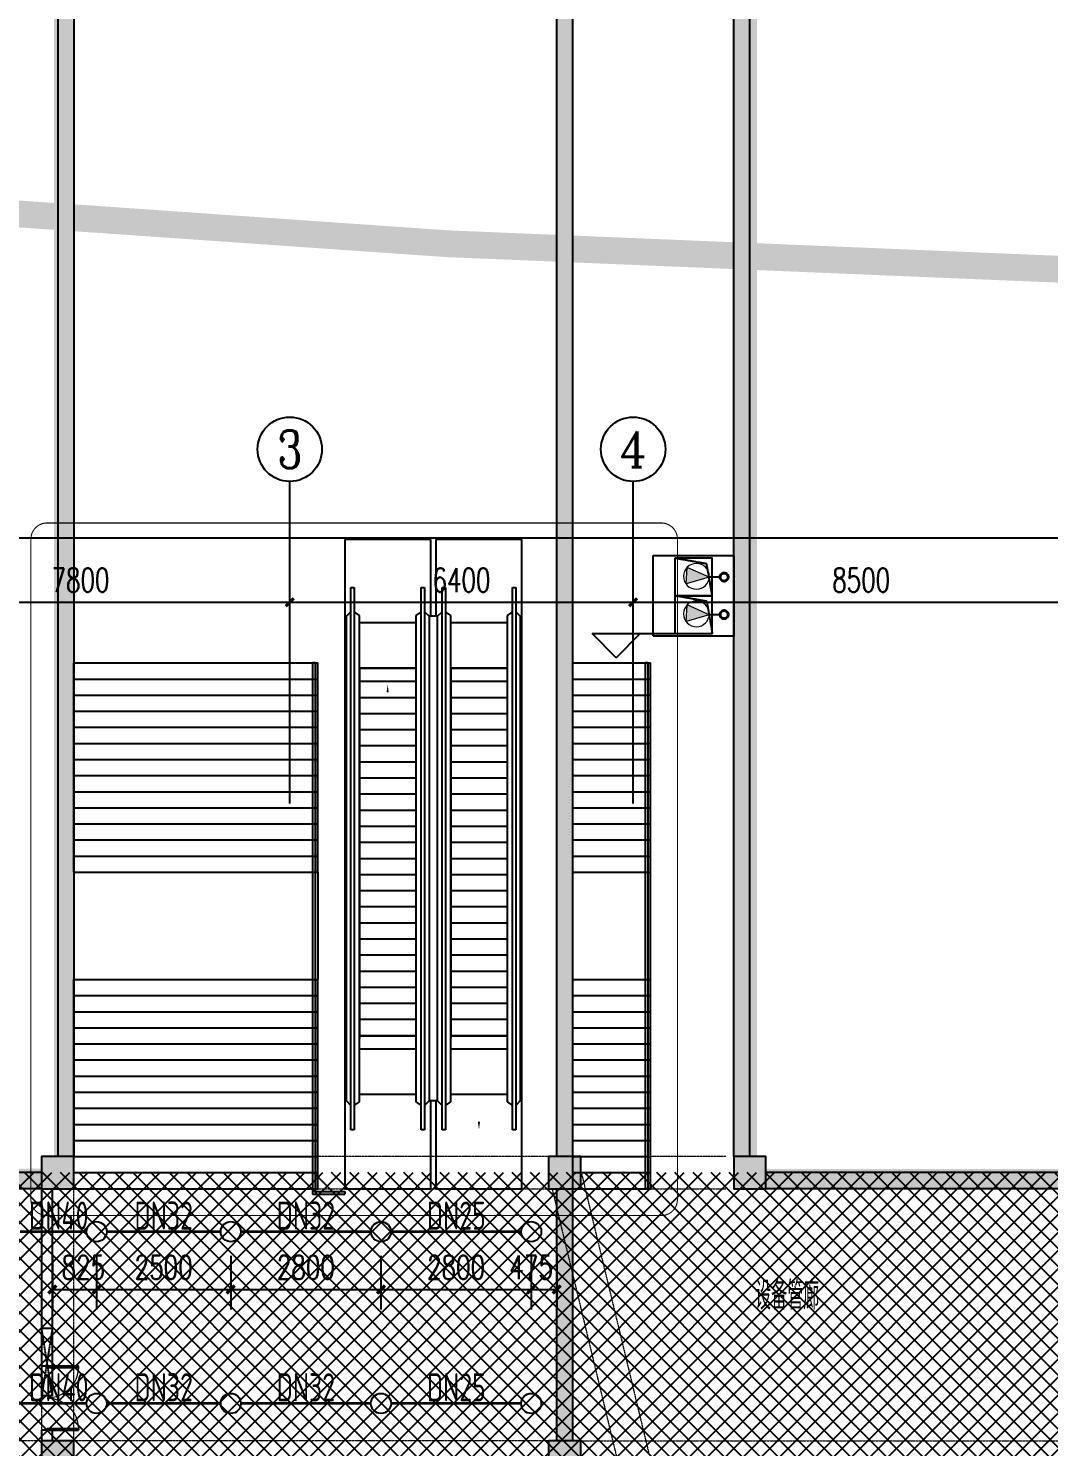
# Model space of a CAD drawing. Extents: x 6824721 to 16538177, y 2478193 to 6665639.
# Drawn here: x 8711492 to 8730508, y 2944346 to 2970777 of the extents above; entities that cross this region are included whole.
import ezdxf
from ezdxf.enums import TextEntityAlignment as Align

# ---------------------------------------------------------------- set-up
doc = ezdxf.new("R2010")
doc.units = 0
doc.header["$LTSCALE"] = 10
doc.linetypes.add('DASH', pattern=[0.35, 0.25, -0.1])
doc.linetypes.add('排水', pattern=[1.1, 1, -0.1])
for name, color, linetype, lineweight in [('$0$A-PUB_HATCH', 8, 'Continuous', 0), ('GPS-污水', 2, '排水', 40), ('钢梁', 141, 'Continuous', 18)]:
    doc.layers.add(name, color=color, linetype=linetype, lineweight=lineweight)
for name, color, linetype in [('0-wo', 8, 'Continuous'), ('A-EVTR', 3, 'Continuous'), ('AXIS', 3, 'Continuous'), ('AXIS_TEXT', 7, 'Continuous'), ('DIM_SYMB', 3, 'Continuous'), ('PUB_HATCH', 8, 'Continuous'), ('S-梁-虚线', 4, 'DASH'), ('W-EQUIP_喷头', 7, 'Continuous'), ('W-PIPE-喷淋中', 6, 'Continuous'), ('W-TEXT_喷淋', 7, 'Continuous'), ('W-TWT_DIM', 3, 'Continuous'), ('WALL', 9, 'Continuous'), ('画水辅助', 6, 'Continuous'), ('集水坑', 4, 'Continuous')]:
    doc.layers.add(name, color=color, linetype=linetype)
doc.styles.add('8B2_02', font='tssdeng.shx', dxfattribs={"width": 0.7, "bigfont": 'TSSDCHN.shx'})
doc.styles.add('_TCH_AXIS', font='COMPLEX', dxfattribs={"bigfont": 'GBCBIG'})
doc.styles.add('_TCH_DIM', font='SIMPLEX', dxfattribs={"bigfont": 'GBCBIG'})
doc.styles.add('_TCH_DIM_T3', font='SIMPLEX', dxfattribs={"width": 0.7058823529411765, "bigfont": 'GBCBIG'})
doc.styles.add('COMPLEX', font='COMPLEX')
doc.styles.get("Standard").update_dxf_attribs({"font": 'TSSDENG.shx', "width": 0.7, "bigfont": 'TSSDCHN.shx'})
doc.styles.add('STANDARD_T3', font='TSSDENG.shx', dxfattribs={"width": 0.5599999999999999, "bigfont": 'TSSDCHN.shx'})
doc.dimstyles.new('_TCH_ARCH&&150', dxfattribs={"dimtxt": 525, "dimasz": 150, "dimexe": 375, "dimexo": 450, "dimgap": 150, "dimtad": 1, "dimdec": 0, "dimzin": 0, "dimdsep": 46, "dimtxsty": 'STANDARD_T3', "dimblk": 'ARCHTICK', "dimcen": 0.09, "dimclrt": 7, "dimazin": 2, "dimtfac": 1, "dimtdec": 0, "dimtix": 1, "dimtmove": 2, "dimatfit": 3, "dimfxl": 0, "dimtolj": 1, "dimtzin": 0, "dimarcsym": 0})
doc.dimstyles.new('_TWT_ARCH&&150', dxfattribs={"dimtxt": 446.25, "dimasz": 150, "dimexe": 375, "dimexo": 450, "dimgap": 189.375, "dimtad": 1, "dimdec": 0, "dimzin": 0, "dimdsep": 46, "dimtxsty": '_TCH_DIM_T3', "dimblk": 'ARCHTICK', "dimcen": 0.09, "dimclrt": 7, "dimazin": 2, "dimtfac": 1, "dimtdec": 0, "dimtix": 1, "dimtmove": 2, "dimatfit": 3, "dimfxl": 0, "dimtolj": 1, "dimtzin": 0, "dimarcsym": 0})

# ---------------------------------------------------------------- blocks, each defined once
blk = doc.blocks.new('A$C405108C4')
at = {"color": 252, "linetype": 'DASH'}
for points in [[(3375.257134057974, 2395.773672804411), (3175.257134057741, 1145.773672804411)], [(3375.257134057974, 1145.773672804411), (3175.257134057741, 2395.773672804411)]]:
    blk.add_lwpolyline(points, dxfattribs=at)
at = {"layer": '画水辅助', "color": 4}
blk.add_lwpolyline([(3375.257134057974, 2395.773672804411), (3175.257134057741, 2395.773672804411), (3175.257134057741, 1145.773672804411), (3375.257134057974, 1145.773672804411)], close=True, dxfattribs=at)
blk = doc.blocks.new('A$C68640EE5')
at = {"layer": 'A-EVTR'}
for p, q in [((-12101.40831103698, 3298), (-12101.40831103698, 1698)), ((0, 3298), (-12101.40831103698, 3298)), ((-11204.24445062565, 3123), (-11204.24445062565, 3183)), ((-11204.24445062565, 3183), (-1099.999998144805, 3183)), ((-10754.24445062565, 3183), (-10668.24445062565, 3269)), ((-10668.24445062565, 3269), (-1635.999998144805, 3269)), ((-1635.999998144805, 3269), (-1549.999998144805, 3183)), ((-1099.999998144805, 3183), (-1099.999998144805, 3123)), ((0, 1698), (0, 3298)), ((-1099.999998144805, 3123), (-11204.24445062565, 3123)), ((-10754.24445062565, 3123), (-10681.49445062565, 3024)), ((-10681.49445062565, 3024), (-1622.749998144805, 3024)), ((-10548.74445062565, 3024), (-10548.74445062565, 1972)), ((-9701.408311032612, 3024), (-2801.408311032614, 3024)), ((-9701.408311032612, 3024), (-9701.408311032612, 1972)), ((-9701.408311032612, 1972), (-9701.408311032612, 3024)), ((-9451.408311032612, 3024), (-9451.408311032612, 1972)), ((-9151.408311032612, 3024), (-9151.408311032612, 1972)), ((-8851.408311032612, 3024), (-8851.408311032612, 1972)), ((-8551.408311032612, 3024), (-8551.408311032612, 1972)), ((-8251.408311032612, 3024), (-8251.408311032612, 1972)), ((-7951.40831103261, 3024), (-7951.40831103261, 1972)), ((-7651.40831103261, 3024), (-7651.40831103261, 1972)), ((-7351.40831103261, 3024), (-7351.40831103261, 1972)), ((-7051.40831103261, 3024), (-7051.40831103261, 1972)), ((-6751.40831103261, 3024), (-6751.40831103261, 1972)), ((-6451.408311032614, 3024), (-6451.408311032614, 1972)), ((-6151.408311032614, 3024), (-6151.408311032614, 1972)), ((-5851.408311032614, 3024), (-5851.408311032614, 1972)), ((-5551.408311032614, 3024), (-5551.408311032614, 1972)), ((-5251.408311032614, 3024), (-5251.408311032614, 1972)), ((-4951.408311032614, 3024), (-4951.408311032614, 1972)), ((-4651.408311032614, 3024), (-4651.408311032614, 1972)), ((-4351.408311032614, 3024), (-4351.408311032614, 1972)), ((-4051.408311032614, 3024), (-4051.408311032614, 1972)), ((-3751.408311032614, 3024), (-3751.408311032614, 1972)), ((-3451.408311032614, 3024), (-3451.408311032614, 1972)), ((-3151.408311032614, 3024), (-3151.408311032614, 1972)), ((-2851.408311032614, 3024), (-2851.408311032614, 1972)), ((-2851.408311032614, 1972), (-2851.408311032614, 3024)), ((-1755.499998144805, 3024), (-1755.499998144805, 1972)), ((-1622.749998144805, 3024), (-1549.999998144805, 3123)), ((-11204.24445062565, 1813), (-11204.24445062565, 1873)), ((-11204.24445062565, 1873), (-1099.999998144805, 1873)), ((-10681.49445062565, 1972), (-10754.24445062565, 1873)), ((-1622.749998144805, 1972), (-10681.49445062565, 1972)), ((-9701.408311032612, 1972), (-2801.408311032614, 1972)), ((-1549.999998144805, 1873), (-1622.749998144805, 1972)), ((-1099.999998144805, 1873), (-1099.999998144805, 1813)), ((-12101.40831103698, 1698), (-10668.24445062565, 1698)), ((-12101.40831103698, 1598), (-12101.40831103698, -2)), ((-12101.40831103698, 1598), (-10668.24445062565, 1598)), ((-1099.999998144805, 1813), (-11204.24445062565, 1813)), ((-10668.24445062565, 1727), (-10754.24445062565, 1813)), ((-1635.999998144805, 1727), (-10668.24445062565, 1727)), ((-10668.24445062565, 1727), (-10668.24445062565, 1569)), ((-1549.999998144805, 1813), (-1635.999998144805, 1727)), ((-1635.999998144805, 1727), (-1635.999998144805, 1569)), ((-1635.999998144805, 1698), (0, 1698)), ((-1635.999998144805, 1598), (0, 1598)), ((0, -2), (0, 1598)), ((-11204.24445062565, 1423), (-11204.24445062565, 1483)), ((-11204.24445062565, 1483), (-1099.999998144805, 1483)), ((-1099.999998144805, 1423), (-11204.24445062565, 1423)), ((-10754.24445062565, 1483), (-10668.24445062565, 1569)), ((-10754.24445062565, 1423), (-10681.49445062565, 1324)), ((-10681.49445062565, 1324), (-1622.749998144805, 1324)), ((-10668.24445062565, 1569), (-1635.999998144805, 1569)), ((-10548.74445062565, 1324), (-10548.74445062565, 272)), ((-9701.408311032612, 1324), (-2801.408311032614, 1324)), ((-9701.408311032612, 1324), (-9701.408311032612, 272)), ((-9701.408311032612, 272), (-9701.408311032612, 1324)), ((-9451.408311032612, 1324), (-9451.408311032612, 272)), ((-9151.408311032612, 1324), (-9151.408311032612, 272)), ((-8851.408311032612, 1324), (-8851.408311032612, 272)), ((-8551.408311032612, 1324), (-8551.408311032612, 272)), ((-8251.408311032612, 1324), (-8251.408311032612, 272)), ((-7951.40831103261, 1324), (-7951.40831103261, 272)), ((-7651.40831103261, 1324), (-7651.40831103261, 272)), ((-7351.40831103261, 1324), (-7351.40831103261, 272)), ((-7051.40831103261, 1324), (-7051.40831103261, 272)), ((-6751.40831103261, 1324), (-6751.40831103261, 272)), ((-6451.408311032614, 1324), (-6451.408311032614, 272)), ((-6151.408311032614, 1324), (-6151.408311032614, 272)), ((-5851.408311032614, 1324), (-5851.408311032614, 272)), ((-5551.408311032614, 1324), (-5551.408311032614, 272)), ((-5251.408311032614, 1324), (-5251.408311032614, 272)), ((-4951.408311032614, 1324), (-4951.408311032614, 272)), ((-4651.408311032614, 1324), (-4651.408311032614, 272)), ((-4351.408311032614, 1324), (-4351.408311032614, 272)), ((-4051.408311032614, 1324), (-4051.408311032614, 272)), ((-3751.408311032614, 1324), (-3751.408311032614, 272)), ((-3451.408311032614, 1324), (-3451.408311032614, 272)), ((-3151.408311032614, 1324), (-3151.408311032614, 272)), ((-2851.408311032614, 1324), (-2851.408311032614, 272)), ((-2851.408311032614, 272), (-2851.408311032614, 1324)), ((-1755.499998144805, 1324), (-1755.499998144805, 272)), ((-1635.999998144805, 1569), (-1549.999998144805, 1483)), ((-1622.749998144805, 1324), (-1549.999998144805, 1423)), ((-1099.999998144805, 1483), (-1099.999998144805, 1423)), ((-10681.49445062565, 272), (-10754.24445062565, 173)), ((-1622.749998144805, 272), (-10681.49445062565, 272)), ((-9701.408311032612, 272), (-2801.408311032614, 272)), ((-1549.999998144805, 173), (-1622.749998144805, 272)), ((-11204.24445062565, 113), (-11204.24445062565, 173)), ((-11204.24445062565, 173), (-1099.999998144805, 173)), ((-1099.999998144805, 113), (-11204.24445062565, 113)), ((-10668.24445062565, 27), (-10754.24445062565, 113)), ((-1635.999998144805, 27), (-10668.24445062565, 27)), ((-1549.999998144805, 113), (-1635.999998144805, 27)), ((-1099.999998144805, 173), (-1099.999998144805, 113)), ((-12101.40831103698, -2), (0, -2))]:
    blk.add_line(p, q, dxfattribs=at)
for points in [[(-2600, 3024), (-2600, 1972)], [(-2600, 1324), (-2600, 272)]]:
    blk.add_lwpolyline(points, dxfattribs=at)
at = {"layer": 'DIM_SYMB'}
for points in [[(-9401.408311032612, 2499, 0, 0, 0), (-1099.999998144805, 2499, 0, 40.00000000000001, 0), (-1249.999998144805, 2499, 0, 0, 0)], [(-1099.999998144805, 797, 0, 0, 0), (-9401.408311032612, 797, 0, 40.00000000000001, 0), (-9251.408311032612, 797, 0, 0, 0)]]:
    blk.add_lwpolyline(points, format="xyseb", dxfattribs=at)
at = {"layer": 'DIM_SYMB', "color": 7, "style": '_TCH_DIM', "width": 0.8}
for s, p in [('下', (-1047.499998144805, 709.5)), ('上', (0, 0))]:
    blk.add_text(s, height=0.18, dxfattribs=at).set_placement(p)
blk = doc.blocks.new('_FZH')
blk.add_lwpolyline([(-0.5, -0.5), (0.5, -0.5), (0.5, 0.5), (-0.5, 0.5)], close=True)
at = {"layer": 'PUB_HATCH'}
blk.add_solid([(-0.5, -0.5), (0.5, -0.5), (-0.5, 0.5), (0.5, 0.5)], dxfattribs=at)
blk = doc.blocks.new('$DorLib2D$00000002')
for p, q in [((-0.5, -5.684341886080802e-17), (-0.5000000000000007, 0.4875)), ((-0.4750000000000007, 0.4875), (-0.5000000000000007, 0.4875)), ((-0.475, -2.842170943040401e-17), (-0.4750000000000007, 0.4875)), ((0.475, -2.842170943040401e-17), (0.4750000000000007, 0.4875)), ((0.4750000000000007, 0.4875), (0.5000000000000007, 0.4875)), ((0.5, -5.684341886080802e-17), (0.5000000000000007, 0.4875)), ((-0.5, -5.684341886080802e-17), (-0.475, -2.842170943040401e-17)), ((0.5, -5.684341886080802e-17), (0.475, -2.842170943040401e-17))]:
    blk.add_line(p, q)
at = {"lineweight": 13}
for centre, start, end in [((-0.4875, -4.263256414560601e-17), 0, 88.53071641864632), ((0.4875, -4.263256414560601e-17), 91.4692835813537, 180)]:
    blk.add_arc(centre, 0.4875, start, end, dxfattribs=at)
blk = doc.blocks.new('_AXISO')
blk.add_circle((0, 0), 0.5)
at = {"layer": 'AXIS_TEXT', "style": 'COMPLEX', "width": 1.041666666666667}
blk.add_attdef('A', text='', height=0.56, dxfattribs=at).set_placement((-0.25, -0.28), (0.25, -0.28), align=Align.FIT)
blk = doc.blocks.new('_ArchTick')
at = {"color": 0, "linetype": 'ByBlock', "const_width": 0.4}
blk.add_lwpolyline([(-0.5, -0.5), (0.5, 0.5)], dxfattribs=at)
blk = doc.blocks.new('*D308')
at = {"layer": 'AXIS', "color": 0, "lineweight": -2, "transparency": 16777216}
for p, q in [((-89908.61348122713, 856555.7554065034), (-89908.61348122713, 860230.7554065034)), ((-82108.61348122708, 856555.7554065034), (-82108.61348122708, 860230.7554065034)), ((-89908.61348122713, 859855.7554065034), (-82108.61348122708, 859855.7554065034))]:
    blk.add_line(p, q, dxfattribs=at)
at = {"layer": 'Defpoints', "color": 0, "transparency": 16777216}
for p in [(-82108.61348122708, 859855.7554065034), (-89908.61348122713, 856105.7554065034), (-82108.61348122708, 856105.7554065034)]:
    blk.add_point(p, dxfattribs=at)
at = {"layer": 'AXIS', "color": 0, "lineweight": -2, "transparency": 16777216, "xscale": 150, "yscale": 150, "zscale": 150, "rotation": 180}
blk.add_blockref('_ArchTick', (-89908.61348122713, 859855.7554065034), dxfattribs=at)
at = {"layer": 'AXIS', "color": 0, "lineweight": -2, "transparency": 16777216, "xscale": 150, "yscale": 150, "zscale": 150}
blk.add_blockref('_ArchTick', (-82108.61348122708, 859855.7554065034), dxfattribs=at)
at = {"layer": 'AXIS', "color": 7, "transparency": 16777216, "insert": (-86008.6134812271, 860268.2554065034), "char_height": 446.25, "attachment_point": 5, "style": '_TCH_DIM_T3'}
blk.add_mtext('\\A1;7800', dxfattribs=at)
blk = doc.blocks.new('*D309')
at = {"layer": 'AXIS', "color": 0, "lineweight": -2, "transparency": 16777216}
for p, q in [((-82108.61348122708, 856555.7554065034), (-82108.61348122708, 860230.7554065034)), ((-75708.61348122708, 856555.7554065034), (-75708.61348122708, 860230.7554065034)), ((-82108.61348122708, 859855.7554065034), (-75708.61348122708, 859855.7554065034))]:
    blk.add_line(p, q, dxfattribs=at)
at = {"layer": 'Defpoints', "color": 0, "transparency": 16777216}
for p in [(-75708.61348122708, 859855.7554065034), (-82108.61348122708, 856105.7554065034), (-75708.61348122708, 856105.7554065034)]:
    blk.add_point(p, dxfattribs=at)
at = {"layer": 'AXIS', "color": 0, "lineweight": -2, "transparency": 16777216, "xscale": 150, "yscale": 150, "zscale": 150, "rotation": 180}
blk.add_blockref('_ArchTick', (-82108.61348122708, 859855.7554065034), dxfattribs=at)
at = {"layer": 'AXIS', "color": 0, "lineweight": -2, "transparency": 16777216, "xscale": 150, "yscale": 150, "zscale": 150}
blk.add_blockref('_ArchTick', (-75708.61348122708, 859855.7554065034), dxfattribs=at)
at = {"layer": 'AXIS', "color": 7, "transparency": 16777216, "insert": (-78908.61348122708, 860268.2554065034), "char_height": 446.25, "attachment_point": 5, "style": '_TCH_DIM_T3'}
blk.add_mtext('\\A1;6400', dxfattribs=at)
blk = doc.blocks.new('*D310')
at = {"layer": 'AXIS', "color": 0, "lineweight": -2, "transparency": 16777216}
for p, q in [((-75708.61348122708, 856555.7554065034), (-75708.61348122708, 860230.7554065034)), ((-67208.61348122708, 856555.7554065034), (-67208.61348122708, 860230.7554065034)), ((-75708.61348122708, 859855.7554065034), (-67208.61348122708, 859855.7554065034))]:
    blk.add_line(p, q, dxfattribs=at)
at = {"layer": 'Defpoints', "color": 0, "transparency": 16777216}
for p in [(-67208.61348122708, 859855.7554065034), (-75708.61348122708, 856105.7554065034), (-67208.61348122708, 856105.7554065034)]:
    blk.add_point(p, dxfattribs=at)
at = {"layer": 'AXIS', "color": 0, "lineweight": -2, "transparency": 16777216, "xscale": 150, "yscale": 150, "zscale": 150, "rotation": 180}
blk.add_blockref('_ArchTick', (-75708.61348122708, 859855.7554065034), dxfattribs=at)
at = {"layer": 'AXIS', "color": 0, "lineweight": -2, "transparency": 16777216, "xscale": 150, "yscale": 150, "zscale": 150}
blk.add_blockref('_ArchTick', (-67208.61348122708, 859855.7554065034), dxfattribs=at)
at = {"layer": 'AXIS', "color": 7, "transparency": 16777216, "insert": (-71458.61348122708, 860268.2554065034), "char_height": 446.25, "attachment_point": 5, "style": '_TCH_DIM_T3'}
blk.add_mtext('\\A1;8500', dxfattribs=at)
blk = doc.blocks.new('*D263')
at = {"layer": 'AXIS', "color": 0, "lineweight": -2, "transparency": 16777216}
for p, q in [((-95158.61351715086, 856555.7554067916), (-95158.61351715086, 861430.7554067916)), ((106241.386482849, 856555.7554067916), (106241.386482849, 861430.7554067916)), ((-95158.61351715086, 861055.7554067916), (106241.386482849, 861055.7554067916))]:
    blk.add_line(p, q, dxfattribs=at)
at = {"layer": 'Defpoints', "color": 0, "transparency": 16777216}
for p in [(106241.386482849, 861055.7554067916), (-95158.61351715086, 856105.7554067916), (106241.386482849, 856105.7554067916)]:
    blk.add_point(p, dxfattribs=at)
at = {"layer": 'AXIS', "color": 0, "lineweight": -2, "transparency": 16777216, "xscale": 150, "yscale": 150, "zscale": 150, "rotation": 180}
blk.add_blockref('_ArchTick', (-95158.61351715086, 861055.7554067916), dxfattribs=at)
at = {"layer": 'AXIS', "color": 0, "lineweight": -2, "transparency": 16777216, "xscale": 150, "yscale": 150, "zscale": 150}
blk.add_blockref('_ArchTick', (106241.386482849, 861055.7554067916), dxfattribs=at)
at = {"layer": 'AXIS', "color": 7, "transparency": 16777216, "insert": (5541.386482849048, 861468.2554067916), "char_height": 446.25, "attachment_point": 5, "style": '_TCH_DIM_T3'}
blk.add_mtext('\\A1;201400', dxfattribs=at)
blk = doc.blocks.new('jkytk')
at = {"layer": 'WALL', "color": 1, "const_width": 200}
for points in [[(8419589.064680167, 2998048.331131517), (8419589.064683584, 2958073.342383215), (8519063.807507895, 2958073.34238134)], [(8509913.928705813, 2927379.754168562), (8466213.778850311, 2927326.513839813), (8466213.77885031, 2940326.513839815), (8455038.807543818, 2940326.513839815), (8455038.807543818, 2940323.342381801), (8450938.807543818, 2940323.3423818), (8450938.807543818, 2940323.342381776), (8448238.807543818, 2940323.342381776), (8448238.807543818, 2940323.342381797), (8431488.80754872, 2940323.342381797), (8431488.80754872, 2936326.513839813), (8419188.807508485, 2936326.513839813), (8419188.807508485, 2936326.51383979), (8414588.807507893, 2936326.51383979), (8414588.807507893, 2936326.513839813), (8397663.807507893, 2936326.513839813), (8397663.807507895, 2958073.34238134), (8406688.807543818, 2958073.34238134), (8406689.034832405, 3040301.502778761)]]:
    blk.add_lwpolyline(points, dxfattribs=at)
blk = doc.blocks.new('$SB01_1')
h = blk.add_hatch(color=256)
h.dxf.hatch_style = 1
h.paths.add_polyline_path([(-0.3812676638073071, -0.3234732887503924), (0.4999999999998863, 0), (-0.3812676638073071, 0.3234732887503924)])
h.paths.add_polyline_path([(-0.0001048387097739578, -8.064516123340582e-06), (0.002330645161237044, -8.064516123340582e-06), (0.002330645161237044, 0.001008064516099694), (-0.0001048387097739578, 0.001008064516099694)], flags=24)
h.paths.add_polyline_path([(-0.0001370967742673201, -0.001674731182674805), (0.002620967741847835, -0.001674731182674805), (0.002620967741847835, -0.0006586021504517703), (-0.0001370967742673201, -0.0006586021504517703)], flags=24)
h.paths.add_polyline_path([(-0.0001693548388175259, -0.003341397849681016), (0.002653225806398041, -0.003341397849681016), (0.002653225806398041, -0.002325268817230608), (-0.0001693548388175259, -0.002325268817230608)], flags=24)
for p, q in [((0.4999999999998863, 0), (-0.3812676638073071, 0.3234732887503924)), ((-0.3812676638073071, 0.3234732887503924), (-0.3812676638073071, -0.3234732887503924)), ((0.4999999999998863, 0), (-0.3812676638073071, -0.3234732887503924))]:
    blk.add_line(p, q)
blk.add_circle((-1.13686837721616e-13, 0), 0.5)
at = {"flags": 1}
for tag, p in [('UNIT', (-1.13686837721616e-13, 0)), ('SPEC', (-1.13686837721616e-13, -0.001666666666551464)), ('WHAT', (-1.13686837721616e-13, -0.003333333333330302))]:
    blk.add_attdef(tag, p, '', height=0.001, dxfattribs=at)
blk = doc.blocks.new('人防集水坑')
at = {"layer": 'GPS-污水', "color": 8, "linetype": '排水', "const_width": 35}
for points in [[(307486.0481370105, 701150.6928922309), (307284.2708376832, 701150.6928922309)], [(307486.0481370105, 700450.6928922309), (307284.2708376832, 700450.6928922309)]]:
    blk.add_lwpolyline(points, dxfattribs=at)
at = {"layer": 'GPS-污水', "color": 8, "linetype": '排水'}
for centre in [(307561.0481370105, 701150.6928922309), (307561.0481370105, 700450.6928922309)]:
    blk.add_circle(centre, 75, dxfattribs=at)
at = {"layer": '集水坑', "color": 8, "linetype": 'DASH', "ltscale": 0.5}
blk.add_lwpolyline([(306241.0481370105, 700050.6928922309), (306241.0481370105, 701550.6928922309), (307741.0481370105, 701550.6928922309), (307741.0481370105, 700050.6928922309)], close=True, dxfattribs=at)
at = {"layer": '集水坑', "color": 8, "linetype": 'Continuous', "ltscale": 0.5}
for points in [[(306641.0481370101, 701500.69289223), (306641.0481370105, 700800.69289223), (307341.0481370105, 700800.6928922309), (307341.0481370101, 701500.69289223)], [(306641.048137011, 700800.6928922309), (306641.0481370115, 700100.6928922309), (307341.0481370115, 700100.6928922319), (307341.048137011, 700800.6928922309)]]:
    blk.add_lwpolyline(points, close=True, dxfattribs=at)
at = {"layer": '集水坑', "color": 8, "linetype": 'DASH', "ltscale": 0.5}
for points in [[(307341.0481370105, 700800.6928922309), (307236.8605864012, 701396.5053416191), (306641.0481370101, 701500.69289223)], [(307347.0798292931, 700100.6928922319), (307242.8922786838, 700696.5053416201), (306647.0798292926, 700800.6928922309)]]:
    blk.add_lwpolyline(points, dxfattribs=at)
at = {"layer": '$0$A-PUB_HATCH', "color": 8, "linetype": '排水', "xscale": -480.0000000000002, "yscale": 480.0000000000002, "zscale": 480.0000000000002, "rotation": 176.2535374729293}
for p in [(307044.7837274261, 701164.189772345, 0.02863582927995084), (307044.7837274261, 700464.189772345, 0.02863582927995084)]:
    blk.add_blockref('$SB01_1', p, dxfattribs=at)
blk = doc.blocks.new('A$C5FB179C0')
at = {"layer": '集水坑', "color": 8, "linetype": 'Continuous'}
blk.add_blockref('人防集水坑', (-291365.7909980993, -685050.6928926897), dxfattribs=at)
blk = doc.blocks.new('LIANGMOBAN')
at = {"layer": 'S-梁-虚线', "color": 8, "lineweight": 18}
for p, q in [((1851716.351028987, 235778.4659566885), (1842866.608163046, 235778.4668509918)), ((1855016.606509748, 235778.4659201684), (1852316.351028987, 235778.4659252823)), ((1852316.350993059, 235514.0433347142), (1853583.029711125, 230248.6339135833)), ((1842266.608224722, 235178.4659566703), (1842266.608224722, 230478.4659268088)), ((1842866.608163076, 230478.4659268088), (1842866.608224722, 235178.4659566703)), ((1843016.350967314, 235178.4668509918), (1851716.351028987, 235178.4659566885)), ((1851779.962088538, 235178.4659259881), (1852999.672346838, 230108.2979398213)), ((1852316.351028987, 235178.4659258504), (1855016.606509748, 235178.4659207365)), ((1842416.35102899, 230478.4659268088), (1839391.351028987, 230478.4659268088)), ((1851716.351028987, 230478.4659268088), (1842866.608163076, 230478.4659268088)), ((1852316.351028987, 230478.4659268088), (1861491.351028987, 230478.4659268088))]:
    blk.add_line(p, q, dxfattribs=at)
blk = doc.blocks.new('*D988')
at = {"layer": 'Defpoints', "color": 0, "transparency": 16777216}
for p in [(8711939.341135483, 2948351.476991161), (8712764.084001422, 2948351.476991161), (8712764.084001422, 2947274.633016918)]:
    blk.add_point(p, dxfattribs=at)
at = {"layer": 'W-TWT_DIM', "color": 0, "lineweight": -2, "transparency": 16777216}
for p, q in [((8711939.341135483, 2947901.476991161), (8711939.341135483, 2946899.633016918)), ((8712764.084001422, 2947901.476991161), (8712764.084001422, 2946899.633016918)), ((8711939.341135483, 2947274.633016918), (8712764.084001422, 2947274.633016918))]:
    blk.add_line(p, q, dxfattribs=at)
at = {"layer": 'W-TWT_DIM', "color": 0, "lineweight": -2, "transparency": 16777216, "xscale": 150, "yscale": 150, "zscale": 150, "rotation": 180}
blk.add_blockref('_ArchTick', (8711939.341135483, 2947274.633016918), dxfattribs=at)
at = {"layer": 'W-TWT_DIM', "color": 0, "lineweight": -2, "transparency": 16777216, "xscale": 150, "yscale": 150, "zscale": 150}
blk.add_blockref('_ArchTick', (8712764.084001422, 2947274.633016918), dxfattribs=at)
at = {"layer": 'W-TWT_DIM', "color": 7, "transparency": 16777216, "insert": (8712516.60059749, 2947687.133016918), "char_height": 446.25, "attachment_point": 5, "style": '_TCH_DIM_T3'}
blk.add_mtext('\\A1;825', dxfattribs=at)
blk = doc.blocks.new('*D989')
at = {"layer": 'Defpoints', "color": 0, "transparency": 16777216}
for p in [(8712764.084001422, 2948351.476991161), (8715264.08400143, 2948351.476991161), (8715264.08400143, 2947274.633016918)]:
    blk.add_point(p, dxfattribs=at)
at = {"layer": 'W-TWT_DIM', "color": 0, "lineweight": -2, "transparency": 16777216}
for p, q in [((8712764.084001422, 2947901.476991161), (8712764.084001422, 2946899.633016918)), ((8715264.08400143, 2947901.476991161), (8715264.08400143, 2946899.633016918)), ((8712764.084001422, 2947274.633016918), (8715264.08400143, 2947274.633016918))]:
    blk.add_line(p, q, dxfattribs=at)
at = {"layer": 'W-TWT_DIM', "color": 0, "lineweight": -2, "transparency": 16777216, "xscale": 150, "yscale": 150, "zscale": 150, "rotation": 180}
blk.add_blockref('_ArchTick', (8712764.084001422, 2947274.633016918), dxfattribs=at)
at = {"layer": 'W-TWT_DIM', "color": 0, "lineweight": -2, "transparency": 16777216, "xscale": 150, "yscale": 150, "zscale": 150}
blk.add_blockref('_ArchTick', (8715264.08400143, 2947274.633016918), dxfattribs=at)
at = {"layer": 'W-TWT_DIM', "color": 7, "transparency": 16777216, "insert": (8714014.084001426, 2947687.133016918), "char_height": 446.25, "attachment_point": 5, "style": '_TCH_DIM_T3'}
blk.add_mtext('\\A1;2500', dxfattribs=at)
blk = doc.blocks.new('*D990')
at = {"layer": 'Defpoints', "color": 0, "transparency": 16777216}
for p in [(8715264.08400143, 2948351.476991161), (8718064.084001409, 2948351.476991161), (8718064.084001409, 2947274.633016918)]:
    blk.add_point(p, dxfattribs=at)
at = {"layer": 'W-TWT_DIM', "color": 0, "lineweight": -2, "transparency": 16777216}
for p, q in [((8715264.08400143, 2947901.476991161), (8715264.08400143, 2946899.633016918)), ((8718064.084001409, 2947901.476991161), (8718064.084001409, 2946899.633016918)), ((8715264.08400143, 2947274.633016918), (8718064.084001409, 2947274.633016918))]:
    blk.add_line(p, q, dxfattribs=at)
at = {"layer": 'W-TWT_DIM', "color": 0, "lineweight": -2, "transparency": 16777216, "xscale": 150, "yscale": 150, "zscale": 150, "rotation": 180}
blk.add_blockref('_ArchTick', (8715264.08400143, 2947274.633016918), dxfattribs=at)
at = {"layer": 'W-TWT_DIM', "color": 0, "lineweight": -2, "transparency": 16777216, "xscale": 150, "yscale": 150, "zscale": 150}
blk.add_blockref('_ArchTick', (8718064.084001409, 2947274.633016918), dxfattribs=at)
at = {"layer": 'W-TWT_DIM', "color": 7, "transparency": 16777216, "insert": (8716664.084001418, 2947687.133016918), "char_height": 446.25, "attachment_point": 5, "style": '_TCH_DIM_T3'}
blk.add_mtext('\\A1;2800', dxfattribs=at)
blk = doc.blocks.new('*D991')
at = {"layer": 'Defpoints', "color": 0, "transparency": 16777216}
for p in [(8718064.084001409, 2948351.476991161), (8720864.084001403, 2948351.476991161), (8720864.084001403, 2947274.633016918)]:
    blk.add_point(p, dxfattribs=at)
at = {"layer": 'W-TWT_DIM', "color": 0, "lineweight": -2, "transparency": 16777216}
for p, q in [((8718064.084001409, 2947901.476991161), (8718064.084001409, 2946899.633016918)), ((8720864.084001403, 2947901.476991161), (8720864.084001403, 2946899.633016918)), ((8718064.084001409, 2947274.633016918), (8720864.084001403, 2947274.633016918))]:
    blk.add_line(p, q, dxfattribs=at)
at = {"layer": 'W-TWT_DIM', "color": 0, "lineweight": -2, "transparency": 16777216, "xscale": 150, "yscale": 150, "zscale": 150, "rotation": 180}
blk.add_blockref('_ArchTick', (8718064.084001409, 2947274.633016918), dxfattribs=at)
at = {"layer": 'W-TWT_DIM', "color": 0, "lineweight": -2, "transparency": 16777216, "xscale": 150, "yscale": 150, "zscale": 150}
blk.add_blockref('_ArchTick', (8720864.084001403, 2947274.633016918), dxfattribs=at)
at = {"layer": 'W-TWT_DIM', "color": 7, "transparency": 16777216, "insert": (8719464.084001407, 2947687.133016918), "char_height": 446.25, "attachment_point": 5, "style": '_TCH_DIM_T3'}
blk.add_mtext('\\A1;2800', dxfattribs=at)
blk = doc.blocks.new('*D992')
at = {"layer": 'Defpoints', "color": 0, "transparency": 16777216}
for p in [(8720864.084001403, 2948351.476991161), (8721339.084000714, 2948351.476991161), (8721339.084000714, 2947274.633016918)]:
    blk.add_point(p, dxfattribs=at)
at = {"layer": 'W-TWT_DIM', "color": 0, "lineweight": -2, "transparency": 16777216}
for p, q in [((8720864.084001403, 2947901.476991161), (8720864.084001403, 2946899.633016918)), ((8721339.084000714, 2947901.476991161), (8721339.084000714, 2946899.633016918)), ((8720864.084001403, 2947274.633016918), (8721339.084000714, 2947274.633016918))]:
    blk.add_line(p, q, dxfattribs=at)
at = {"layer": 'W-TWT_DIM', "color": 0, "lineweight": -2, "transparency": 16777216, "xscale": 150, "yscale": 150, "zscale": 150, "rotation": 180}
blk.add_blockref('_ArchTick', (8720864.084001403, 2947274.633016918), dxfattribs=at)
at = {"layer": 'W-TWT_DIM', "color": 0, "lineweight": -2, "transparency": 16777216, "xscale": 150, "yscale": 150, "zscale": 150}
blk.add_blockref('_ArchTick', (8721339.084000714, 2947274.633016918), dxfattribs=at)
at = {"layer": 'W-TWT_DIM', "color": 7, "transparency": 16777216, "insert": (8720864.084001403, 2947687.133016918), "char_height": 446.25, "attachment_point": 5, "style": '_TCH_DIM_T3'}
blk.add_mtext('\\A1;475', dxfattribs=at)
blk = doc.blocks.new('$TwtSys$00000125')
blk.add_circle((0, 0, 1e-08), 1)
blk = doc.blocks.new('wet 45u67i')
at = {"layer": 'AXIS', "color": 8}
for p, q in [((-82108.61348122708, 856105.7554067916), (-82108.61348122708, 862105.7554067916)), ((-75708.61348122708, 856105.7554070798), (-75708.61348122708, 862105.7554070798))]:
    blk.add_line(p, q, dxfattribs=at)
ref = blk.add_blockref('_AXISO', (-82108.61348122708, 862705.7554067916), dxfattribs=dict(at, xscale=1200, yscale=1200, zscale=1200))
ref.add_attrib('A', '3', dxfattribs={"layer": 'AXIS_TEXT', "height": 698.9222472437887, "style": '_TCH_AXIS'}).set_placement((-82341.58756364166, 862356.2942831698), (-81875.63939881249, 862356.2942831698), align=Align.FIT)
ref = blk.add_blockref('_AXISO', (-75708.61348122708, 862705.7554070798), dxfattribs=dict(at, xscale=1200, yscale=1200, zscale=1200))
ref.add_attrib('A', '4', dxfattribs={"layer": 'AXIS_TEXT', "height": 668.1626448272989, "style": '_TCH_AXIS'}).set_placement((-75963.15163163748, 862371.6740846662), (-75454.07533081667, 862371.6740846662), align=Align.FIT)
at = {"layer": 'AXIS', "color": 3}
for p1, p2, distance, picture, middle in [((-95158.61351715086, 856105.7554067916), (106241.386482849, 856105.7554067916), 4950, '*D263', (5541.386482849048, 861468.2554067916)), ((-89908.61348122713, 856105.7554065034), (-82108.61348122708, 856105.7554065034), 3750, '*D308', (-86008.6134812271, 860268.2554065034)), ((-82108.61348122708, 856105.7554065034), (-75708.61348122708, 856105.7554065034), 3750, '*D309', (-78908.61348122708, 860268.2554065034)), ((-75708.61348122708, 856105.7554065034), (-67208.61348122708, 856105.7554065034), 3750, '*D310', (-71458.61348122708, 860268.2554065034))]:
    dim = blk.add_aligned_dim(p1=p1, p2=p2, distance=distance, dimstyle='_TCH_ARCH&&150', dxfattribs=at)
    dim.commit()
    dim.dimension.update_dxf_attribs({"geometry": picture, "text_midpoint": middle})

msp = doc.modelspace()

# ---------------------------------------------------------------- hatches: boundary and pattern name
h = msp.add_hatch()
h.set_pattern_fill('ANSI37', color=8, scale=150)
h.set_pattern_definition([(45, (8303016.857359398, 2710265.207206771), (-168.3798022700466, 168.3798022700466), []), (135, (8303016.857359398, 2710265.207206771), (-168.3798022700466, -168.3798022700466), [])])
h.paths.add_polyline_path([(8824414.083965503, 2949451.476917264), (8824414.083965503, 2935151.476917724), (8842714.083965497, 2935151.476917723), (8842714.083965585, 2879526.476917732), (8827964.083965523, 2879526.476917591), (8827964.083965523, 2881476.476917665), (8830839.083965492, 2881476.476917665), (8830939.083965497, 2886876.476917726), (8804334.57252969, 2886876.476917723), (8804142.250978343, 2820149.678677002), (8833564.083965512, 2820152.288581009), (8833564.083965512, 2817714.5064001), (8841204.796177777, 2810767.993920051), (8839163.947828345, 2808501.402202305), (8843102.615403116, 2804955.009988854), (8820829.19663577, 2780217.872359561), (8820829.19663577, 2770055.43181873), (8785124.615270717, 2730401.476917968), (8708264.084001422, 2730401.476917968), (8708264.084001426, 2736351.476917729), (8695014.0839655, 2750701.476917727), (8695014.085321514, 2775001.477452952), (8703014.08590224, 2775002.792210709), (8703014.085902242, 2949451.476917265), (8712039.341089182, 2949451.476917265)])
at = {"layer": '0-wo'}
for points in [[(8712039.341133524, 2949751.476917265), (8712339.341133524, 2949751.476917265), (8712339.340959517, 2994126.465858632), (8712039.340959517, 2994126.465858632)], [(8721339.084000593, 2949751.476917009), (8721639.084000593, 2949751.476917009), (8721639.083997576, 2989426.465667196), (8721339.083997576, 2989426.465667174)], [(8724639.34114122, 2949751.476917265), (8724939.341141162, 2949751.476917265), (8724939.34113777, 2989426.465667006), (8724639.341137795, 2989126.46566702)], [(8711739.34113548, 2949151.476917265), (8711739.34113548, 2949451.476917265), (8703014.083965499, 2949451.476917265), (8703314.083965499, 2949151.476917265)], [(8725239.34114122, 2949451.476917265), (8725239.34114122, 2949151.476917264), (8730964.084001208, 2949151.476917264), (8731164.084001208, 2949251.476917264), (8731264.084001208, 2949451.476917265)], [(8721639.084000638, 2949151.476917009), (8721339.084000638, 2949151.476917009), (8721339.084000995, 2944451.476917265), (8721639.084000995, 2944451.476917265)]]:
    msp.add_hatch(color=8, dxfattribs=at).paths.add_polyline_path(points)

# ---------------------------------------------------------------- linework, layer by layer
at = {"layer": '0-wo', "color": 8}
for p, q in [((8712039.340959517, 2994126.465858634), (8712039.341133524, 2949751.476917264)), ((8712339.340959517, 2994126.465858634), (8712339.341133524, 2949751.476917264)), ((8721339.084000593, 2949751.476917009), (8721339.083997576, 2989426.465667174)), ((8721639.084000593, 2949751.476917009), (8721639.083997576, 2989426.465667196)), ((8724939.341141162, 2949751.476917264), (8724939.34113777, 2989426.465667006)), ((8724639.341141162, 2949751.476917264), (8724639.341137795, 2989126.46566702)), ((8722447.092504244, 2959046.40373478), (8721997.092504244, 2959496.40373478)), ((8721997.092504244, 2959496.40373478), (8724073.386251282, 2959496.40373478)), ((8722447.092504244, 2959046.40373478), (8722897.092504244, 2959496.40373478)), ((8711739.34113548, 2949451.476917264), (8703014.083965499, 2949451.476917265)), ((8731264.084001208, 2949451.476917265), (8725239.341141216, 2949451.476917265)), ((8711739.34113548, 2949151.476917264), (8703314.083965499, 2949151.476917265)), ((8711739.34113548, 2949151.476917265), (8711739.34113548, 2945851.476917721)), ((8711939.34113548, 2945851.476917721), (8711939.341135481, 2949151.476917264)), ((8721339.084000995, 2944451.476917264), (8721339.084000638, 2949151.476917009)), ((8721639.084000995, 2944451.476917264), (8721639.084000638, 2949151.476917009)), ((8730964.084001208, 2949151.476917264), (8725239.341141216, 2949151.476917264)), ((8711739.34113548, 2945851.476917721), (8711939.34113548, 2945851.476917721)), ((8711939.34113548, 2944651.476917724), (8711739.34113548, 2944651.476917724)), ((8711739.34113548, 2944651.476917724), (8711739.34113548, 2944451.476917723)), ((8711939.34113548, 2944451.476917723), (8711939.34113548, 2944651.476917724))]:
    msp.add_line(p, q, dxfattribs=at)
at = {"layer": '0-wo'}
for p, q in [((8712339.341135541, 2955051.476917009), (8712339.341135541, 2958951.476917009)), ((8712339.341135541, 2958951.476917009), (8716889.341135541, 2958951.476917009)), ((8716789.341134021, 2958951.476917009), (8716789.341134021, 2949051.476917009)), ((8716839.341134021, 2958951.476917009), (8716789.341134021, 2958951.476917009)), ((8716839.341134021, 2958951.476917009), (8716839.341134021, 2949101.476917009)), ((8716889.341135541, 2955051.476917009), (8716889.341135541, 2958951.476917009)), ((8721639.084000116, 2955051.476917009), (8721639.084000116, 2958951.476917009)), ((8721639.084000116, 2958951.476917009), (8723089.084000116, 2958951.476917009)), ((8722989.08400047, 2958951.476917009), (8722989.08400047, 2949151.476917009)), ((8723039.08400047, 2958951.476917009), (8722989.08400047, 2958951.476917009)), ((8723039.08400047, 2958951.476917009), (8723039.08400047, 2949151.476917009)), ((8723089.084000116, 2955051.476917009), (8723089.084000116, 2958951.476917009)), ((8712339.341135541, 2958651.476917009), (8716889.341135541, 2958651.476917009)), ((8721639.084000116, 2958651.476917009), (8723089.084000116, 2958651.476917009)), ((8712339.341135541, 2958351.476917009), (8716889.341135541, 2958351.476917009)), ((8721639.084000116, 2958351.476917009), (8723089.084000116, 2958351.476917009)), ((8712339.341135541, 2958051.476917009), (8716889.341135541, 2958051.476917009)), ((8721639.084000116, 2958051.476917009), (8723089.084000116, 2958051.476917009)), ((8712339.341135541, 2957751.476917009), (8716889.341135541, 2957751.476917009)), ((8721639.084000116, 2957751.476917009), (8723089.084000116, 2957751.476917009)), ((8712339.341135541, 2957451.476917009), (8716889.341135541, 2957451.476917009)), ((8721639.084000116, 2957451.476917009), (8723089.084000116, 2957451.476917009)), ((8712339.341135541, 2957151.476917009), (8716889.341135541, 2957151.476917009)), ((8721639.084000116, 2957151.476917009), (8723089.084000116, 2957151.476917009)), ((8712339.341135541, 2956851.476917009), (8716889.341135541, 2956851.476917009)), ((8721639.084000116, 2956851.476917009), (8723089.084000116, 2956851.476917009)), ((8712339.341135541, 2956551.476917009), (8716889.341135541, 2956551.476917009)), ((8721639.084000116, 2956551.476917009), (8723089.084000116, 2956551.476917009)), ((8712339.341135541, 2956251.476917009), (8716889.341135541, 2956251.476917009)), ((8721639.084000116, 2956251.476917009), (8723089.084000116, 2956251.476917009)), ((8712339.341135541, 2955951.476917009), (8716889.341135541, 2955951.476917009)), ((8721639.084000116, 2955951.476917009), (8723089.084000116, 2955951.476917009)), ((8712339.341135541, 2955651.476917009), (8716889.341135541, 2955651.476917009)), ((8721639.084000116, 2955651.476917009), (8723089.084000116, 2955651.476917009)), ((8712339.341135541, 2955351.476917009), (8716889.341135541, 2955351.476917009)), ((8721639.084000116, 2955351.476917009), (8723089.084000116, 2955351.476917009)), ((8712339.341135541, 2955051.476917009), (8716889.341135541, 2955051.476917009)), ((8721639.084000116, 2955051.476917009), (8723089.084000116, 2955051.476917009)), ((8712339.341135496, 2949151.476917009), (8712339.341135496, 2953051.476917009)), ((8712339.341135496, 2953051.476917009), (8716889.341135496, 2953051.476917009)), ((8716889.341135496, 2949151.476917009), (8716889.341135496, 2953051.476917009)), ((8721639.08400047, 2949151.476917009), (8721639.08400047, 2953051.476917009)), ((8721639.08400047, 2953051.476917009), (8723089.08400047, 2953051.476917009)), ((8723089.08400047, 2949151.476917009), (8723089.08400047, 2953051.476917009)), ((8712339.341135496, 2952751.476917009), (8716889.341135496, 2952751.476917009)), ((8721639.08400047, 2952751.476917009), (8723089.08400047, 2952751.476917009)), ((8712339.341135496, 2952451.476917009), (8716889.341135496, 2952451.476917009)), ((8721639.08400047, 2952451.476917009), (8723089.08400047, 2952451.476917009)), ((8712339.341135496, 2952151.476917009), (8716889.341135496, 2952151.476917009)), ((8721639.08400047, 2952151.476917009), (8723089.08400047, 2952151.476917009)), ((8712339.341135496, 2951851.476917009), (8716889.341135496, 2951851.476917009)), ((8721639.08400047, 2951851.476917009), (8723089.08400047, 2951851.476917009)), ((8712339.341135496, 2951551.476917009), (8716889.341135496, 2951551.476917009)), ((8721639.08400047, 2951551.476917009), (8723089.08400047, 2951551.476917009)), ((8712339.341135496, 2951251.476917009), (8716889.341135496, 2951251.476917009)), ((8721639.08400047, 2951251.476917009), (8723089.08400047, 2951251.476917009)), ((8712339.341135496, 2950951.476917009), (8716889.341135496, 2950951.476917009)), ((8721639.08400047, 2950951.476917009), (8723089.08400047, 2950951.476917009)), ((8712339.341135496, 2950651.476917009), (8716889.341135496, 2950651.476917009)), ((8721639.08400047, 2950651.476917009), (8723089.08400047, 2950651.476917009)), ((8712339.341135496, 2950351.476917009), (8716889.341135496, 2950351.476917009)), ((8721639.08400047, 2950351.476917009), (8723089.08400047, 2950351.476917009)), ((8712339.341135496, 2950051.476917009), (8716889.341135496, 2950051.476917009)), ((8721639.08400047, 2950051.476917009), (8723089.08400047, 2950051.476917009)), ((8712339.341135496, 2949751.476917009), (8716889.341135496, 2949751.476917009)), ((8721639.08400047, 2949751.476917009), (8723089.08400047, 2949751.476917009)), ((8712339.341135496, 2949451.476917009), (8716889.341135496, 2949451.476917009)), ((8721639.08400047, 2949451.476917009), (8723089.08400047, 2949451.476917009)), ((8712339.341135496, 2949151.476917009), (8716889.341135496, 2949151.476917009)), ((8716789.341134021, 2949051.476917009), (8717389.341134021, 2949051.476917009)), ((8716839.341134021, 2949101.476917009), (8717389.341134021, 2949101.476917009)), ((8717389.341134021, 2949101.476917009), (8717389.341134021, 2949051.476917009)), ((8721639.08400047, 2949151.476917009), (8723089.08400047, 2949151.476917009)), ((8723039.08400047, 2949151.476917009), (8722989.08400047, 2949151.476917009))]:
    msp.add_line(p, q, dxfattribs=at)
at = {"layer": '0-wo', "color": 8, "const_width": 500, "flags": 128}
msp.add_lwpolyline([(8691080.38724867, 2969119.688875149), (8705175.972589308, 2967745.306319243), (8719304.254238041, 2966762.868722569), (8733454.367526354, 2966173.106121938), (8747615.401255911, 2965976.465679835), (8823194.772694273, 2965976.46568216), (8898774.144132635, 2965976.465684484), (8906244.124881936, 2965790.384103667), (8913695.589765454, 2965232.489649783), (8921110.025797518, 2964304.204424034), (8928469.03345968, 2963007.832041125), (8935754.350785179, 2961346.589553754), (8942947.898673372, 2959324.599467348), (8950031.82575853, 2956946.879513692), (8956988.552707726, 2954219.330194514), (8963800.81584399, 2951148.720142554), (8970451.709990868, 2947742.669324051), (8976924.73041966, 2944009.630125593), (8983203.770083388, 2939958.876785945), (8911619.678119075, 2861304.629331671), (8840035.586155498, 2782650.381876748), (8768451.494192252, 2703996.134422373), (8691080.387249136, 2726322.978973966), (8691080.387249136, 2847721.333924334)], close=True, dxfattribs=at)
at = {"layer": '0-wo', "color": 8, "linetype": 'DASH', "const_width": 20}
msp.add_lwpolyline([(8711839.341089185, 2961559.294166484), (8723289.084000153, 2961559.294166391, -0.4142135623707184), (8723589.084000152, 2961259.294166391), (8723589.084000152, 2948951.476916918, -0.4142135623754719), (8723289.08400015, 2948651.476916918), (8711839.34108918, 2948651.476917011, -0.4142135623707184), (8711539.341089182, 2948951.476917011), (8711539.341089182, 2961259.294166484, -0.414213562375472)], format="xyb", close=True, dxfattribs=at)
at = {"layer": '0-wo'}
for points in [[(8723089.08400047, 2952991.476917009), (8723089.084000114, 2955351.476917009)], [(8716889.341135541, 2955051.476917009), (8716889.34113553, 2953051.476917009)]]:
    msp.add_lwpolyline(points, dxfattribs=at)
at = {"layer": 'W-PIPE-喷淋中', "ltscale": 1.5, "const_width": 52.5}
for points in [[(8712576.584001414, 2948351.476991161), (8711335.92175147, 2948351.476991161)], [(8715076.58400143, 2948351.476991161), (8712951.584001414, 2948351.476991161)], [(8717876.584001407, 2948351.476991161), (8715451.58400143, 2948351.476991161)], [(8720676.584001403, 2948351.476991161), (8718251.584001407, 2948351.476991161)], [(8712576.584001418, 2945151.476990972), (8711335.92175147, 2945151.476990972)], [(8715076.584001433, 2945151.476990972), (8712951.584001418, 2945151.476990972)], [(8717876.584001407, 2945151.476990973), (8715451.58400143, 2945151.476990973)], [(8720676.584001403, 2945151.476990973), (8718251.584001407, 2945151.476990973)]]:
    msp.add_lwpolyline(points, dxfattribs=at)

# ---------------------------------------------------------------- block references
for name, p in [('jkytk', (305383.7301502675, -8645.8069593166)), ('A$C5FB179C0', (8708264.084001422, 2944451.476917723))]:
    msp.add_blockref(name, p)
at = {"layer": '0-wo'}
msp.add_blockref('wet 45u67i', (8798472.69748265, 2100226.859471475), dxfattribs=at)
at = {"layer": '0-wo', "rotation": 270}
msp.add_blockref('A$C68640EE5', (8717391.341134021, 2949151.476917264), dxfattribs=at)
at = {"layer": '0-wo', "color": 8, "rotation": 90}
for name, p, xscale, yscale, zscale in [('_FZH', (8712039.34113548, 2949451.476917265), 600, 600, 600), ('_FZH', (8721489.083965499, 2949451.476917009), 600, 600, 600), ('_FZH', (8724939.34114122, 2949451.476917265), 600, 600, 600), ('$DorLib2D$00000002', (8711839.34113548, 2945251.476917723), 1200, -1200, 200), ('_FZH', (8712039.341135511, 2944151.476917723), 600, 600, 600), ('_FZH', (8721489.083965499, 2944151.476917265), 600, 600, 600)]:
    msp.add_blockref(name, p, dxfattribs=dict(at, xscale=xscale, yscale=yscale, zscale=zscale))
at = {"layer": '0-wo', "color": 8}
msp.add_blockref('A$C405108C4', (8708564.084001422, 2944151.476917723), dxfattribs=at)
at = {"layer": 'W-EQUIP_喷头', "xscale": 187.5, "yscale": 187.5, "zscale": 187.5}
for p in [(8712764.084001416, 2948351.476991161), (8715264.08400143, 2948351.476991161), (8718064.084001407, 2948351.476991161), (8720864.084001403, 2948351.476991161), (8712764.084001418, 2945151.476990972), (8715264.084001431, 2945151.476990972), (8718064.084001407, 2945151.476990973), (8720864.084001403, 2945151.476990973)]:
    msp.add_blockref('$TwtSys$00000125', p, dxfattribs=at)
at = {"layer": '钢梁', "color": 6}
msp.add_blockref('LIANGMOBAN', (6869472.732972436, 2713973.010991618), dxfattribs=at)

# ---------------------------------------------------------------- texts
at = {"layer": '0-wo', "color": 6, "style": '8B2_02', "width": 0.6}
msp.add_text('设备管廊', height=525, dxfattribs=at).set_placement((8725036.08174427, 2946900.001105594))
at = {"layer": 'W-TEXT_喷淋', "style": '8B2_02', "width": 0.7}
for s, p in [('DN40', (8711505.820184136, 2948388.976991161)), ('DN32', (8713469.901309112, 2948388.976991161)), ('DN32', (8716119.90130911, 2948388.976991161)), ('DN25', (8718919.901309099, 2948388.976991161)), ('DN40', (8711505.820184136, 2945188.976990972)), ('DN32', (8713469.901309118, 2945188.976990972)), ('DN32', (8716119.901309112, 2945188.976990972)), ('DN25', (8718919.901309095, 2945188.976990973))]:
    msp.add_text(s, height=525, dxfattribs=at).set_placement(p)

# ---------------------------------------------------------------- dimensions: what is measured, and where the dimension line sits
at = {"layer": 'W-TWT_DIM'}
for base, p1, p2, picture, middle in [((8712764.084001422, 2947274.633016918), (8711939.341135483, 2948351.476991161), (8712764.084001422, 2948351.476991161), '*D988', (8712516.60059749, 2947687.133016918)), ((8721339.084000714, 2947274.633016918), (8720864.084001403, 2948351.476991161), (8721339.084000714, 2948351.476991161), '*D992', (8720864.084001403, 2947687.133016918))]:
    dim = msp.add_linear_dim(base=base, p1=p1, p2=p2, angle=0, dimstyle='_TWT_ARCH&&150', dxfattribs=at)
    dim.commit()
    dim.dimension.update_dxf_attribs({"geometry": picture, "text_midpoint": middle, "dimtype": 129})
for p1, p2, picture, middle in [((8712764.084001422, 2948351.476991161), (8715264.08400143, 2948351.476991161), '*D989', (8714014.084001426, 2947687.133016918)), ((8715264.08400143, 2948351.476991161), (8718064.084001409, 2948351.476991161), '*D990', (8716664.084001418, 2947687.133016918)), ((8718064.084001409, 2948351.476991161), (8720864.084001403, 2948351.476991161), '*D991', (8719464.084001407, 2947687.133016918))]:
    dim = msp.add_aligned_dim(p1=p1, p2=p2, distance=-1076.8439742429182, dimstyle='_TWT_ARCH&&150', dxfattribs=at)
    dim.commit()
    dim.dimension.update_dxf_attribs({"geometry": picture, "text_midpoint": middle})

doc.saveas('drawing.dxf')
